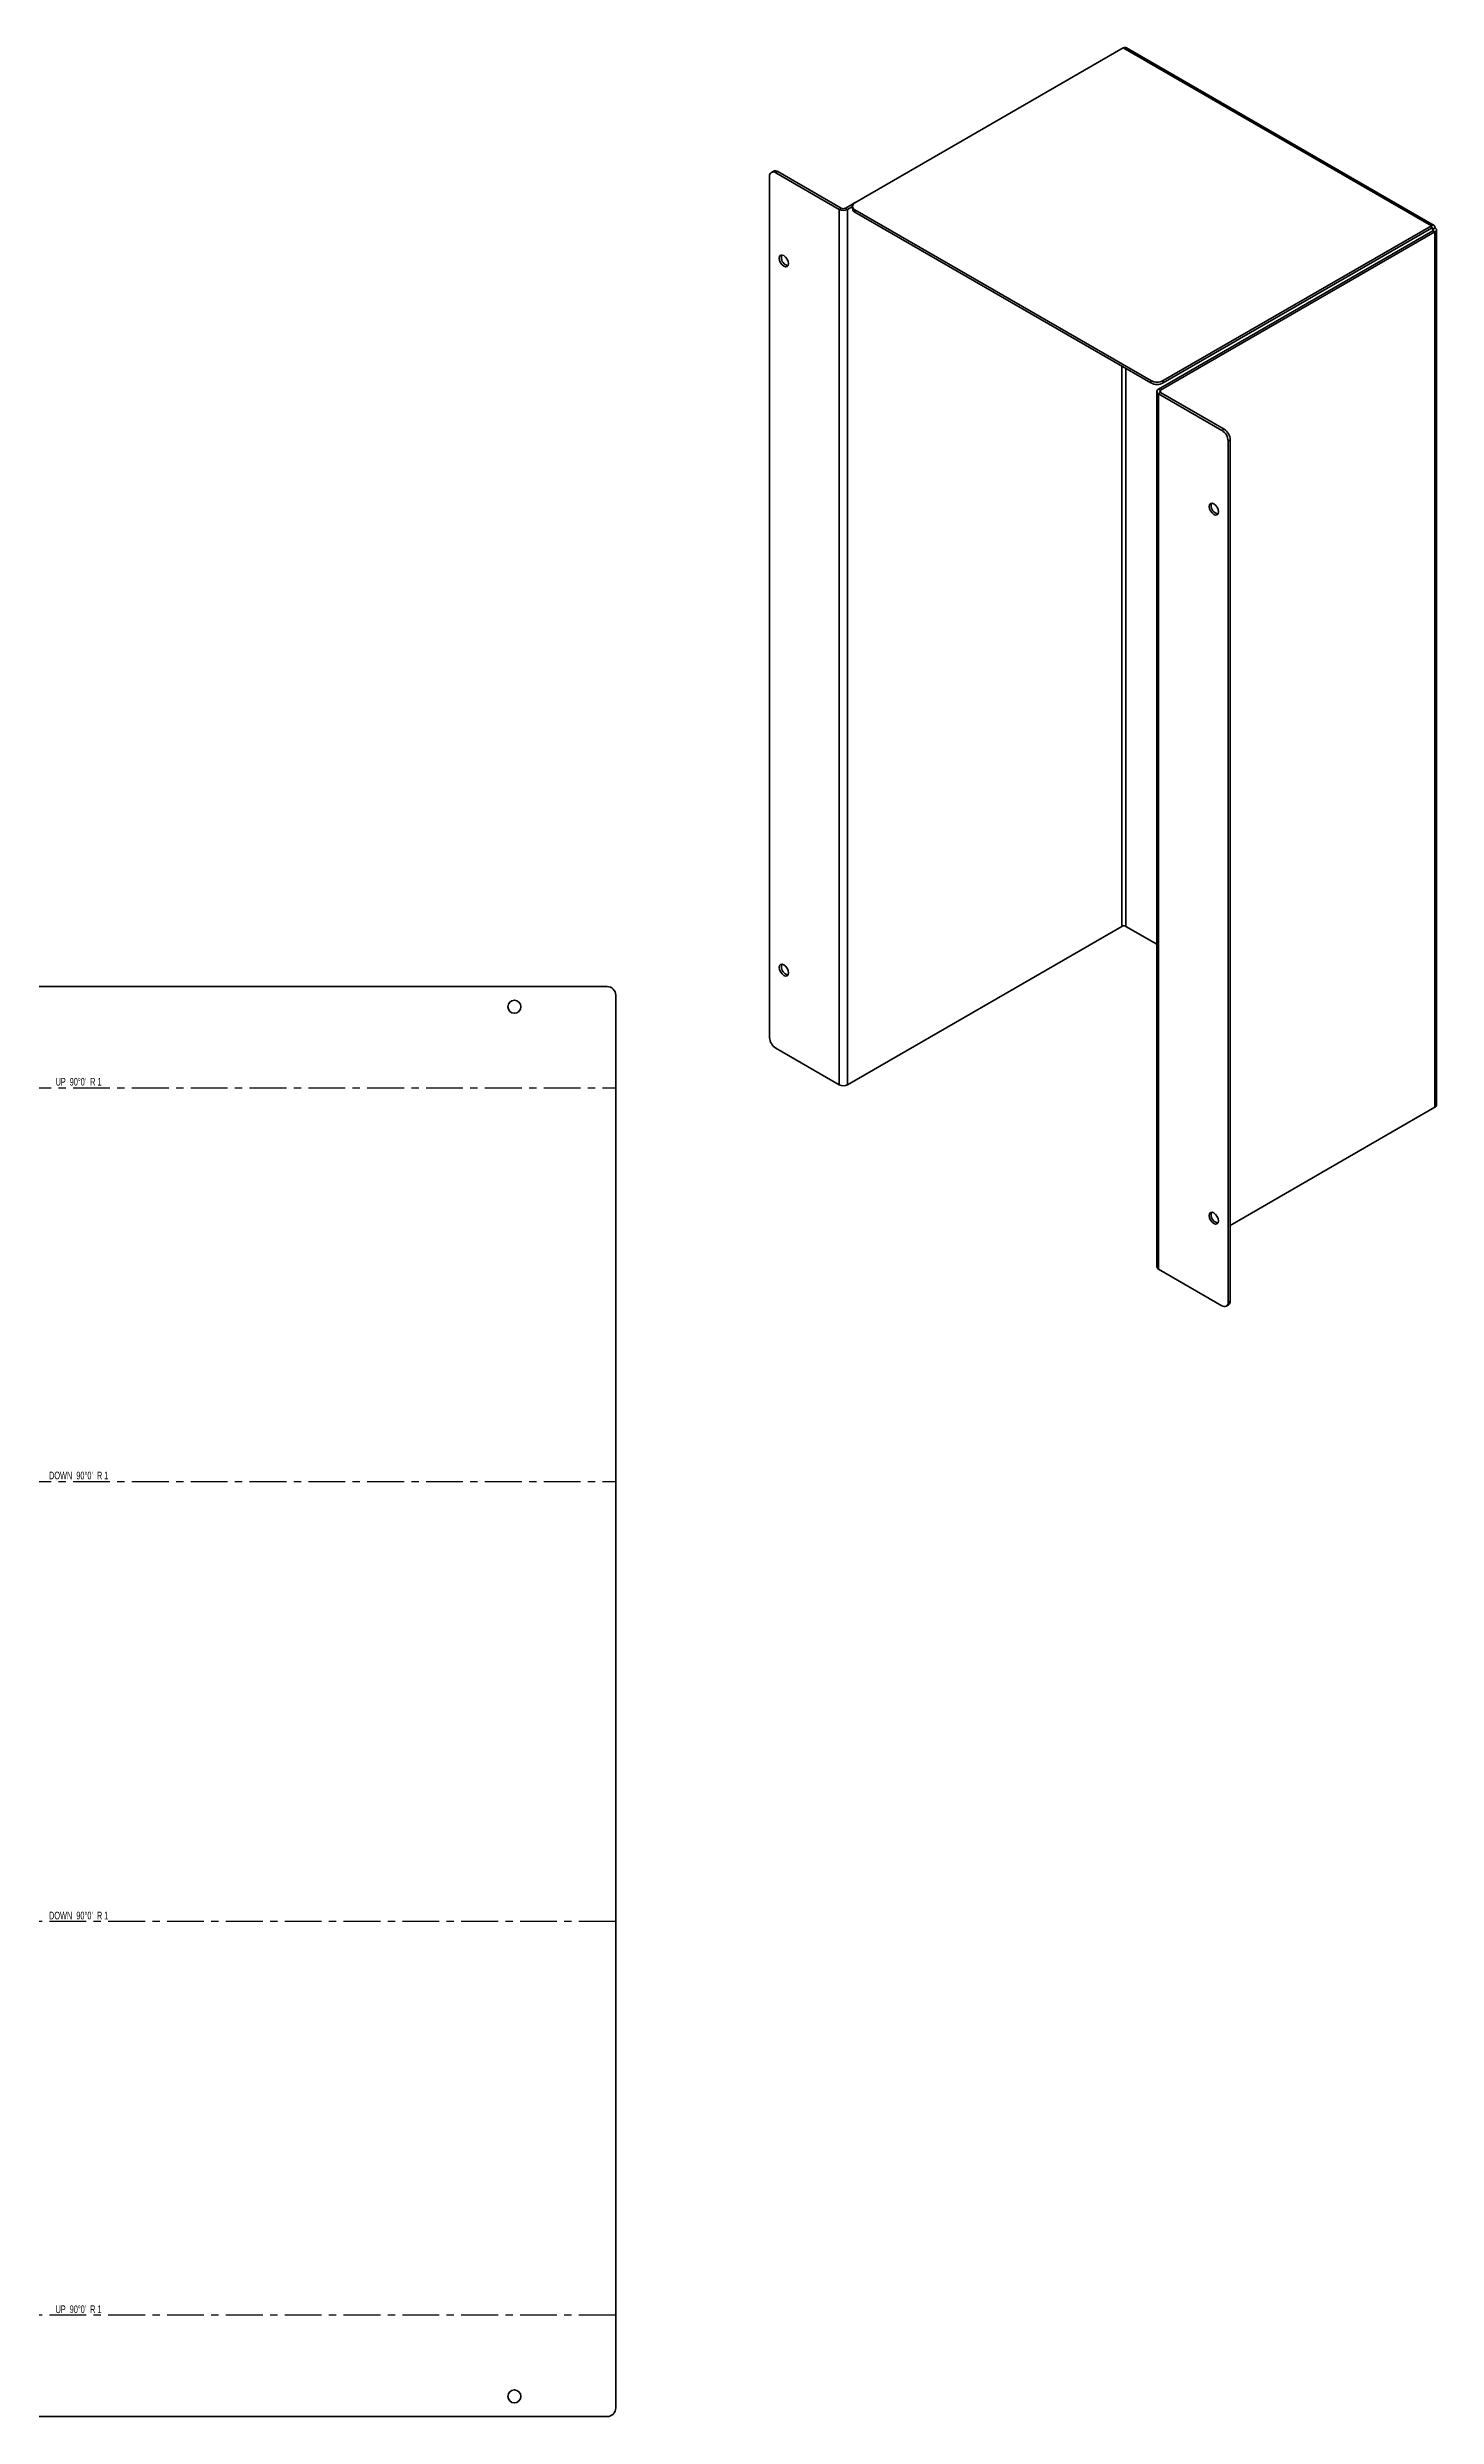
# Model space of a CAD drawing. Header units: millimetres. Extents: x -56 to 970, y -334 to 484.
# Drawn here: x 490 to 970, y -334 to 484 of the extents above; entities that cross this region are included whole.
import ezdxf

# ---------------------------------------------------------------- set-up
doc = ezdxf.new("R2010")
doc.units = ezdxf.units.MM
doc.linetypes.add('CENTERX2', pattern=[20.32, 12.7, -2.54, 2.54, -2.54])
doc.styles.add('SLDTEXTSTYLE1', font='TXT', dxfattribs={"width": 0.5675})
doc.styles.add('SLDTEXTSTYLE2', font='TXT', dxfattribs={"width": 0.572187})

msp = doc.modelspace()

# ---------------------------------------------------------------- linework, layer by layer
at = {"color": 7, "linetype": 'Continuous', "lineweight": 35}
for p, q in [((861.38, 484.15), (768.74, 430.67)), ((861.38, 484.15), (967.86, 422.68)), ((968.75, 422.84), (862.48, 484.19)), ((739.25, 439.77), (739.25, 142.31)), ((740.58, 441.55), (739.87, 441.14)), ((742.08, 441.4), (741.37, 441)), ((763.29, 428.34), (741.37, 441)), ((764, 428.75), (742.08, 441.4)), ((764, 428.75), (763.29, 428.34)), ((763.29, 428.34), (763.29, 125.98)), ((765.42, 428.75), (768.72, 430.66)), ((765.42, 428.75), (766.12, 428.34)), ((766.12, 428.34), (767.87, 429.35)), ((766.12, 125.98), (766.12, 428.34)), ((767.87, 429.45), (767.87, 428.63)), ((768.74, 428.22), (870.98, 369.2)), ((768.74, 428.22), (768.74, 427.41)), ((768.74, 427.41), (870.98, 368.39)), ((968.36, 420.99), (873.6, 366.29)), ((969.06, 420.59), (874.31, 365.89)), ((875.22, 369.2), (967.86, 422.68)), ((875.22, 368.39), (967.86, 421.86)), ((967.86, 421.86), (967.86, 422.68)), ((968.36, 421.57), (967.86, 421.86)), ((969.06, 421.98), (968.36, 421.57)), ((968.36, 420.99), (968.36, 421.57)), ((968.36, 420.99), (969.06, 420.59)), ((969.06, 118.23), (969.06, 420.59)), ((969.65, 119.04), (969.65, 421.28)), ((860.88, 374.22), (860.88, 180.68)), ((862.29, 373.4), (862.29, 180.68)), ((870.98, 368.39), (870.98, 369.2)), ((875.22, 369.2), (875.22, 368.39)), ((873.02, 365.48), (873.02, 63.12)), ((874.31, 365.89), (873.6, 366.29)), ((874.31, 365.07), (873.6, 364.66)), ((873.6, 364.66), (873.6, 62.3)), ((895.52, 352.01), (873.6, 364.66)), ((874.31, 365.89), (874.31, 365.07)), ((896.23, 352.42), (874.31, 365.07)), ((895.52, 352.01), (896.23, 352.42)), ((898.35, 348.74), (897.65, 348.33)), ((897.65, 50.87), (897.65, 348.33)), ((898.35, 51.28), (898.35, 348.74)), ((860.88, 180.68), (766.12, 125.98)), ((862.29, 180.68), (873.02, 174.49)), ((318.81, 159.91), (683.1, 159.91)), ((686.1, 156.91), (686.1, -331.09)), ((741.37, 138.64), (763.29, 125.98)), ((898.35, 77.41), (969.06, 118.23)), ((873.6, 62.3), (895.52, 49.65)), ((897.02, 49.5), (897.73, 49.91)), ((897.65, 50.87), (898.35, 51.28)), ((683.1, -334.09), (318.81, -334.09))]:
    msp.add_line(p, q, dxfattribs=at)
at = {"color": 7, "linetype": 'CENTERX2'}
for p, q in [((315.81, 124.91), (686.1, 124.91)), ((315.81, -11.09), (686.1, -11.09)), ((686.1, -163.09), (315.81, -163.09)), ((686.1, -299.09), (315.81, -299.09))]:
    msp.add_line(p, q, dxfattribs=at)
at = {"color": 7, "linetype": 'Continuous', "lineweight": 35, "flags": 128}
for points in [[(742.61, 411.46), (742.73, 412.1), (743.08, 412.49), (743.59, 412.59), (744.2, 412.38), (744.81, 411.89), (745.33, 411.2), (745.67, 410.4), (745.79, 409.63), (745.67, 408.99), (745.33, 408.6), (744.81, 408.5), (744.2, 408.71), (743.59, 409.2), (743.08, 409.9), (742.73, 410.69), (742.61, 411.46)], [(743.32, 411.87), (743.44, 412.51), (743.49, 412.6)], [(892.7, 322.99), (893.3, 322.77), (893.82, 322.87), (894.17, 323.27), (894.29, 323.9), (894.17, 324.68), (893.82, 325.47), (893.3, 326.17), (892.7, 326.66), (892.09, 326.87), (891.57, 326.77), (891.23, 326.37), (891.1, 325.74), (891.23, 324.97), (891.57, 324.17), (892.09, 323.48), (892.7, 322.99)], [(891.81, 326.15), (891.93, 326.78), (891.98, 326.88)], [(742.61, 166.5), (742.73, 167.13), (743.08, 167.53), (743.59, 167.63), (744.2, 167.42), (744.81, 166.93), (745.33, 166.23), (745.67, 165.44), (745.79, 164.66), (745.67, 164.03), (745.33, 163.63), (744.81, 163.53), (744.2, 163.75), (743.59, 164.24), (743.08, 164.93), (742.73, 165.73), (742.61, 166.5)], [(743.32, 166.91), (743.44, 167.54), (743.49, 167.64)], [(892.7, 78.02), (893.3, 77.81), (893.82, 77.91), (894.17, 78.31), (894.29, 78.94), (894.17, 79.71), (893.82, 80.51), (893.3, 81.21), (892.7, 81.7), (892.09, 81.91), (891.57, 81.81), (891.23, 81.41), (891.1, 80.78), (891.23, 80.01), (891.57, 79.21), (892.09, 78.51), (892.7, 78.02)], [(891.81, 81.19), (891.93, 81.82), (891.98, 81.91)]]:
    msp.add_lwpolyline(points, dxfattribs=at)
at = {"color": 7, "linetype": 'Continuous', "lineweight": 35}
for centre in [(651.1, 152.91), (651.1, -327.09)]:
    msp.add_circle(centre, 2.25, dxfattribs=at)
for centre, radius, start, end in [((740.55, 439.98), 1.31, 50.79671, 189.21404), ((741.2, 440.18), 1.51, 54.38242, 114.30712), ((764.71, 431.07), 3.07, 242.60967, 297.39033), ((764.71, 430.11), 1.54, 242.60967, 297.39033), ((769.37, 428.78), 1.51, 185.6948, 245.62534), ((769.21, 429.45), 1.31, 110.78342, 249.21658), ((746.19, 411.72), 2.87, 176.89589, 258.69652), ((873.1, 373.3), 4.61, 242.60967, 297.39033), ((873.1, 372.48), 4.61, 242.60967, 297.39033), ((873.91, 365.48), 0.873, 110.78342, 249.21658), ((874.47, 365.48), 0.437, 110.78342, 249.21658), ((893.04, 348.12), 4.61, 2.60548, 57.39452), ((893.75, 348.53), 4.61, 2.60548, 57.39452), ((894.68, 325.99), 2.87, 176.89589, 258.69652), ((861.58, 179.32), 1.54, 62.60967, 117.39033), ((746.19, 166.75), 2.87, 176.89589, 258.69652), ((683.1, 156.91), 3, 0, 90), ((743.86, 142.52), 4.61, 182.60548, 237.39452), ((764.71, 128.71), 3.07, 242.60967, 297.39033), ((968.65, 119.14), 1.01, 294.37466, 354.3052), ((894.68, 81.03), 2.87, 176.89589, 258.69652), ((874.02, 63.22), 1.01, 185.6948, 245.62534), ((896.35, 50.66), 1.31, 230.79671, 9.21404), ((896.93, 51.1), 1.44, 304.05635, 7.25583), ((683.1, -331.09), 3, 270, 0)]:
    msp.add_arc(centre, radius, start, end, dxfattribs=at)
for points, knots in [([(861.38, 484.15), (861.58, 484.22), (861.99, 484.37), (862.32, 484.25), (862.48, 484.19)], [0, 0, 0, 0, 0.500051, 1, 1, 1, 1]), ([(969.06, 421.98), (969.08, 422.18), (969.06, 422.37), (968.95, 422.66), (968.87, 422.77), (968.64, 422.9), (968.5, 422.92), (968.19, 422.87), (968.02, 422.79), (967.86, 422.68)], [0, 0, 0, 0, 0.25, 0.25, 0.5, 0.5, 0.75, 0.75, 1, 1, 1, 1]), ([(968.36, 421.57), (968.39, 421.77), (968.35, 421.91), (968.16, 422.03), (968.01, 421.99), (967.86, 421.86)], [0, 0, 0, 0, 0.5, 0.5, 1, 1, 1, 1]), ([(968.36, 420.99), (968.54, 421.06), (968.65, 421.17), (968.65, 421.39), (968.54, 421.5), (968.36, 421.57)], [0, 0, 0, 0, 0.5, 0.5, 1, 1, 1, 1]), ([(969.06, 420.59), (969.25, 420.67), (969.4, 420.78), (969.6, 421.02), (969.65, 421.15), (969.65, 421.41), (969.6, 421.55), (969.4, 421.78), (969.25, 421.89), (969.06, 421.98)], [0, 0, 0, 0, 0.25, 0.25, 0.5, 0.5, 0.75, 0.75, 1, 1, 1, 1])]:
    msp.add_open_spline(points, degree=3, knots=knots, dxfattribs=at)

# ---------------------------------------------------------------- texts
at = {"color": 7, "linetype": 'Continuous', "lineweight": 18, "char_height": 2.6458, "attachment_point": 2}
for s, insert, style in [("UP  90°0'  R 1", (500.58, 128.33), 'SLDTEXTSTYLE1'), ("DOWN  90°0'  R 1", (500.62, -7.68), 'SLDTEXTSTYLE2'), ("DOWN  90°0'  R 1", (500.62, -159.68), 'SLDTEXTSTYLE2'), ("UP  90°0'  R 1", (500.58, -295.68), 'SLDTEXTSTYLE1')]:
    msp.add_mtext(s, dxfattribs=dict(at, insert=insert, style=style))

doc.saveas('drawing.dxf')
